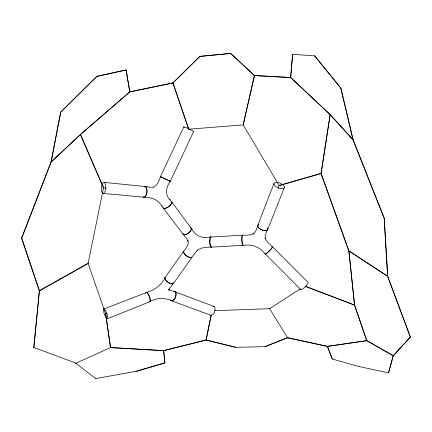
<?xml version="1.0" encoding="UTF-8"?>
<svg xmlns="http://www.w3.org/2000/svg" width="432" height="432" viewBox="0 0 432 432"><rect width="100%" height="100%" fill="white"/><g stroke="black" fill="none" stroke-linecap="round" stroke-linejoin="round"><path stroke-width="0.65" d="M292.556 54.216L290.633 77.517L254.443 75.524L230.661 53.406L199.859 56.354L172.913 82.912L129.773 91.843L126.166 69.979L96.849 76.415L60.734 112.169M292.642 54.221L290.72 77.522L330.188 114.572L353.101 139.774L384.248 218.209L387.709 276.28L410.4 337.041M33.777 347.431L39.35 290.785L21.6 238.183M33.858 347.431L39.436 290.79L21.686 238.162M366.752 340.681L354.515 305.105L348.829 250.906L321.025 173.497L330.113 114.599L290.65 77.555L254.432 75.605L230.607 53.46M330.205 114.61L321.111 173.491L348.916 250.889L354.591 305.089L366.822 340.648L393.206 355.801M21.6 238.162L51.046 162.005L60.664 112.126L96.817 76.345M51.127 162.027L60.75 112.142M206.091 340.022L211.086 315.284M110.506 347.62L163.636 350.665L206.134 340.065L211.156 315.295M267.732 228.15L267.802 229.289C266.339 232.232 264.605 235.402 265.226 238.804L265.156 238C266.501 241.72 269.73 244.231 272.581 246.785C271.069 249.728 268.348 252.191 265.583 254.021L265.151 254.054C260.069 247.012 251.527 243.686 243.032 245.533L242.336 244.22L241.888 240.743L241.909 236.86L242.384 235.181C246.218 235.181 250.301 235.451 253.795 233.593L253.163 234.117C255.928 232.011 256.84 228.501 257.78 225.331L258.638 224.559M80.39 134.541L103.534 187.904L88.106 263.385L105.662 313.88L110.468 347.593L75.875 363.22M243.151 124.886L254.399 75.557M278.181 188.039L279.164 185.522L243.194 124.897L254.475 75.573M265.151 254.054L265.264 253.557M388.503 372.854L393.19 355.752L410.319 337.025M388.579 372.881L393.271 355.784L410.389 337.084M144.353 186.683L145.282 186.451C147.96 189.211 147.436 194.454 144.747 197.084L143.818 197.289C150.914 197.008 158.22 199.589 161.887 206.037L161.449 205.454L163.744 208.678C167.216 208.213 171.05 205.772 171.995 202.252L169.636 199.427L170.03 199.908C164.398 194.729 166.358 186.818 170.208 181.246L160.58 176.672C158.917 180.517 157.702 185.868 153.16 187.191M21.686 238.189L51.127 162.038L80.46 134.557L129.805 91.913L172.946 82.982L199.886 56.425L230.639 53.471M257.747 225.412L273.937 183.562L274.736 182.817C278.203 181.699 282.307 183.319 284.224 186.381L284.396 187.488L267.835 229.208L267.046 230.024C263.698 231.352 259.546 229.705 257.861 226.562L257.747 225.412L258.552 224.608M103.793 309.069C102.924 312.395 105.068 315.949 106.985 318.584L107.53 318.686L149.828 301.757L150.201 301.126C150.46 297.934 148.905 294.716 146.788 292.405L103.793 309.069L104.339 309.155C106.261 311.78 108.437 315.365 107.53 318.686M168.68 289.98L173.437 282.874M183.811 126.884L160.488 176.645L170.311 181.278L193.644 131.528L188.514 128.558L183.811 126.884L184.345 127.332M145.8 293.004L146.162 292.361M149.261 301.649L149.888 301.639L150.271 301.023C150.266 297.94 149.024 294.538 146.723 292.448L146.102 292.475C154.327 290.417 161.363 285.228 165.245 277.625L164.889 278.359C165.823 281.372 169.177 283.581 172.238 283.964L173.102 283.619M243.032 245.533L243.324 245.111M164.905 277.754L183.395 251.478C184.032 254.961 187.931 257.418 191.327 257.683L192.024 257.321L173.432 283.484L172.703 283.9C169.403 283.905 166.32 281.61 164.932 278.678L164.905 277.754L165.65 277.349M211.567 246.715L211.199 247.142C206.329 247.271 200.842 247.19 196.976 250.636L197.429 250.166L191.576 257.602C188.05 257.715 184.405 255.01 183.319 251.699C185.809 248.616 189.486 244.868 187.834 240.559L188.104 241.369L186.894 239.107L163.453 208.359L163.285 207.662M210.956 237.217L210.535 236.871L210.168 237.271L209.849 242.401L210.362 245.846L211.199 247.142M284.396 187.488L283.613 188.244C280.136 189.4 275.989 187.763 274.088 184.664L273.937 183.562M51.057 161.989L80.406 134.492L129.757 91.849L126.09 69.989M267.802 229.289L266.96 230.072C263.596 231.287 259.432 229.684 257.834 226.465L257.78 225.331M183.319 251.699L183.854 251.208M242.811 235.71L242.46 235.17L210.244 237.082C209.666 240.343 209.309 244.247 211.108 247.158L243.259 245.3M242.46 235.17L241.947 236.525L241.861 240.268L242.266 243.891L242.957 245.549M211.108 247.158L211.486 246.91M214.715 310.64L269.573 308.713L300.019 288.938M39.371 290.747L88.085 263.353M39.409 290.822L88.123 263.423M104.139 182.38L103.232 182.758C100.867 185.474 100.904 189.745 102.206 192.942L103.005 193.385L143.98 197.213L144.947 196.879C147.485 194.368 147.447 190.015 145.989 186.953L145.12 186.532L104.139 182.38L104.944 182.806C106.272 186.008 106.315 190.323 103.912 193.034L103.005 193.385M149.888 301.639C157.583 297.335 164.484 297.848 172.346 300.769C175.489 299.43 176.639 295.24 175.689 292.167C173.594 290.65 170.613 290.99 168.491 289.364M105.662 313.88L106.915 313.384M265.135 346.567L287.555 337.7L327.407 346.351L366.784 340.627L393.255 355.73M287.582 337.765L265.167 346.631L235.845 347.333L206.129 339.995L163.631 350.595L110.506 347.544M144.153 186.894L145.12 186.532M271.912 246.947L272.527 246.726L308.324 282.733C306.58 285.584 304.182 288.684 300.888 289.694L265.151 253.789M265.199 254.124L266.809 253.244L269.53 250.776L271.982 247.973L272.527 246.726M135.95 371.428L164.884 362.934M279.153 185.485L321.052 173.443M279.18 185.566L321.079 173.524M96.833 76.334L126.122 69.941M95.639 378.605L135.934 371.358L164.867 362.864L163.604 350.638M269.606 308.691L287.539 337.748L327.397 346.421L366.79 340.702M210.535 236.871C202.786 239.128 194.659 235.904 191.495 228.269L190.604 228.026M272.133 246.839L272.581 246.785M188.73 129.206L243.194 124.897M193.266 131.544L193.644 131.528M153.284 187.229L150.8 187.337L145.282 186.451M173.723 291.584L174.847 291.541M292.588 54.259L314.712 55.895M103.572 187.888L106.229 188.147M149.197 301.687L149.828 301.757M359.629 366.649L388.541 372.902M206.123 340.065L235.84 347.398M174.209 291.503L214.18 306.504L214.92 307.411C215.509 310.36 214.369 314.728 210.962 315.274L170.84 300.548L171.86 300.845C175.279 300.11 176.375 295.726 175.927 292.691L175.235 291.778M213.111 306.212L214.18 306.504M359.613 366.719L332.289 359.024L327.434 346.372M163.453 208.359L164.257 208.602C167.589 208.127 170.489 205.6 172.082 202.721L171.893 202.036L191.765 229.046C190.334 231.962 187.407 234.544 184.081 234.835L183.249 234.533L183.022 233.874M169.987 181.17L170.311 181.278M190.685 228.026L191.533 228.317M169.83 181.116L170.208 181.246M33.799 347.468L75.875 363.15M305.17 286.216L354.569 305.057M305.132 286.281L354.532 305.127M143.116 196.771L143.98 197.213M160.58 176.672L160.931 176.888M348.899 250.868L387.688 276.242M348.845 250.938L387.634 276.318M170.397 300.154L171.229 300.796M75.832 363.215L95.661 378.545M242.384 235.181L242.735 235.537M330.129 114.637L353.036 139.838M314.734 55.906L340.875 88.074L353.117 139.795M314.674 55.971L340.81 88.144M210.627 236.86L211.054 237.389M80.471 134.509L103.61 187.871M191.495 228.269L191.776 228.965C190.312 231.979 186.878 235.364 183.287 234.581L183.038 233.793M327.37 346.399L332.246 359.073M410.308 337.068L387.617 276.296L384.151 218.23L353.025 139.822L340.799 88.117M172.973 82.928L188.762 129.19M172.903 82.955L188.692 129.217M300.748 289.273L300.888 289.694M168.685 289.089L168.977 290.288M105.7 313.87L110.543 347.576M267.7 228.058L267.835 229.208M163.669 350.622L164.911 362.891"/></g></svg>
